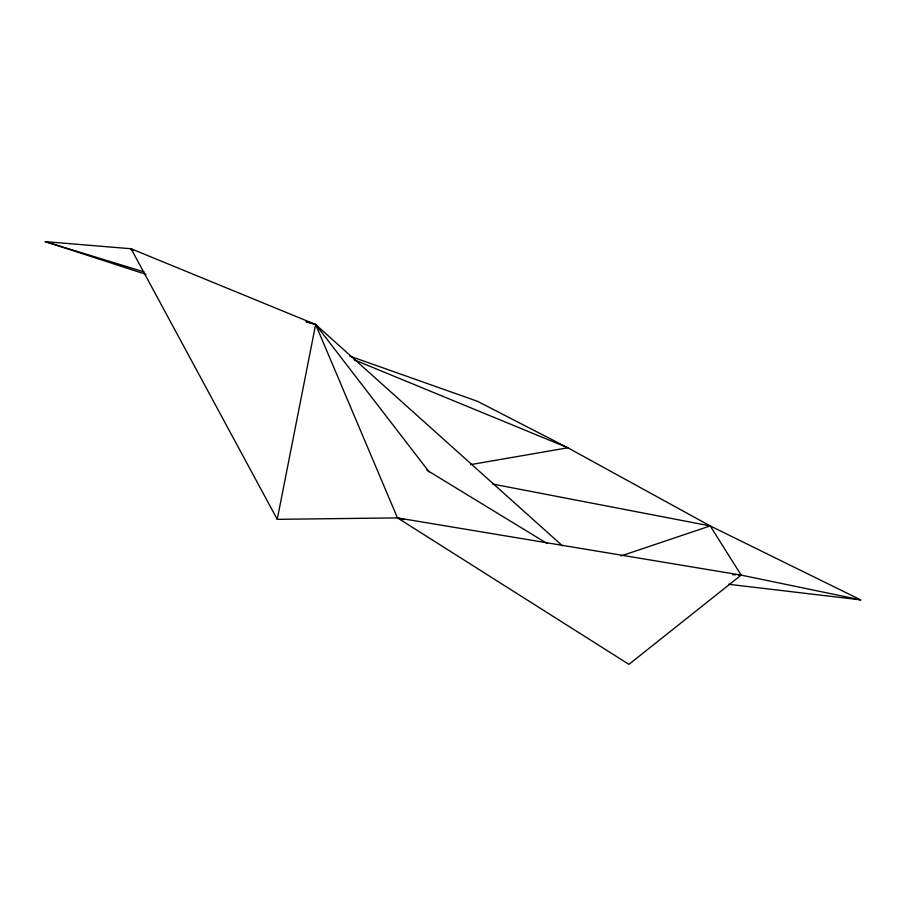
<?xml version="1.0" encoding="UTF-8"?>
<svg xmlns="http://www.w3.org/2000/svg" width="906" height="906" viewBox="0 0 906 906"><rect width="100%" height="100%" fill="white"/><g stroke="black" fill="none" stroke-linecap="round" stroke-linejoin="round"><path stroke-width="1.36" d="M349.625 356.069L477.428 401.267L567.847 447.791L710.213 525.922L860.7 599.874L741.165 575.117L397.474 517.892L277.236 519.331L315.639 324.495L131.076 248.754L45.3 241.642L145.911 274.325M492.762 484.064L710.213 525.922L741.165 575.117L628.923 664.358L397.474 517.892L315.639 324.495L306.183 321.596M621.188 555.888L710.213 525.922M470.69 464.608L567.847 447.791L354.155 359.795M732.739 574.698L735.547 574.834M738.356 574.97L741.165 575.117M728.594 584.279L860.7 599.874M397.474 517.892L404.28 519.67M306.194 321.789L315.639 324.495L562.479 545.854M45.3 241.642L143.975 271.879M426.805 470.101L546.941 543.407M277.236 519.331L131.076 248.754L133.375 250.362M131.076 248.754L133.069 250.758M315.639 324.495L429.059 471.811"/></g></svg>
